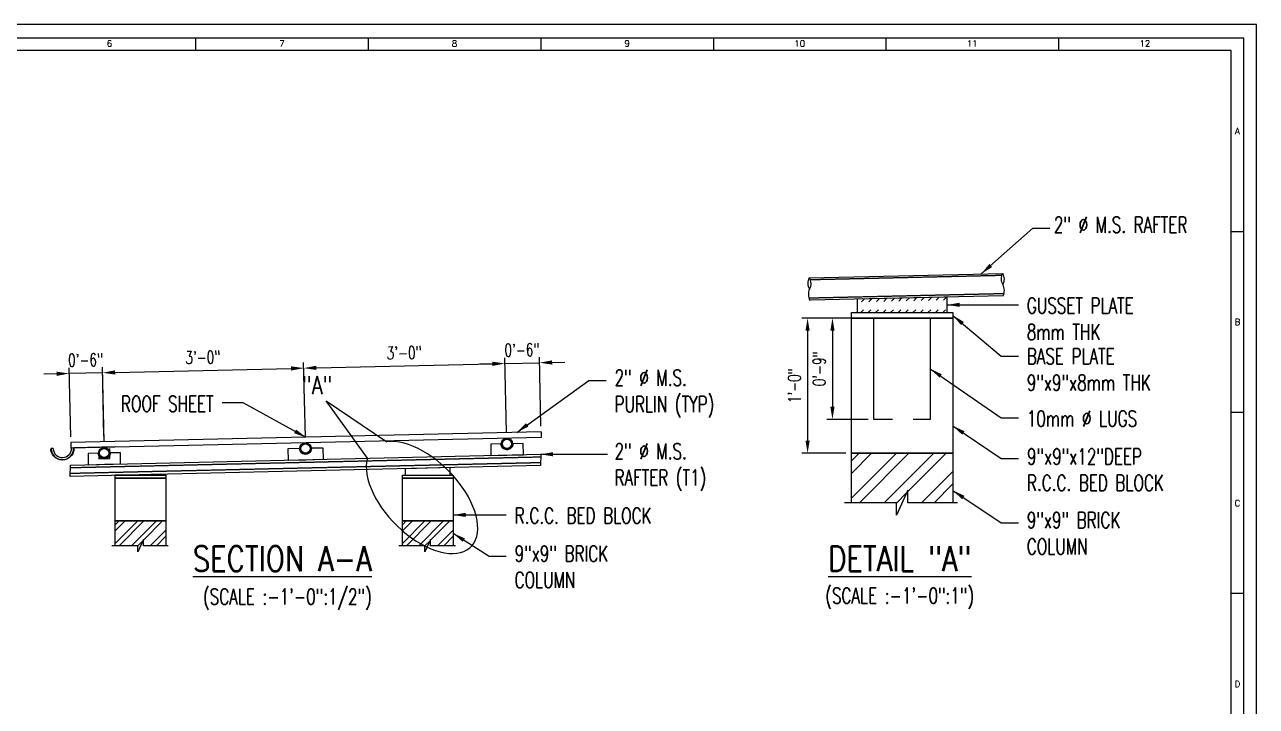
# Model space of a CAD drawing. Header units: inches. Extents: x 61991 to 161106, y 29687 to 64402.
# Drawn here: x 70246 to 71121, y 36612 to 37097 of the extents above; entities that cross this region are included whole.
import ezdxf
from ezdxf.enums import TextEntityAlignment as Align

# ---------------------------------------------------------------- set-up
doc = ezdxf.new("R2010")
doc.units = ezdxf.units.IN
doc.header["$MEASUREMENT"] = 0
doc.header["$PDMODE"] = 2
doc.linetypes.add('HIDDEN', pattern=[0.375, 0.25, -0.125])
for name, color, linetype in [('CLOUD', 7, 'Continuous'), ('hatch', 8, 'Continuous'), ('LINE CUT', 8, 'Continuous'), ('NO. SECTION', 1, 'Continuous'), ('PNA', 8, 'Continuous'), ('R.C.C. BEAM', 4, 'Continuous'), ('reinforcement', 6, 'Continuous'), ('STEEL PIPE', 2, 'Continuous'), ('STEEL PLATE CAP', 3, 'Continuous'), ('STEEL PLATE GUSSET', 2, 'Continuous'), ('TEXT NORMAL', 4, 'Continuous'), ('title', 6, 'Continuous'), ('txt', 4, 'Continuous'), ('WALL BRICK', 4, 'Continuous'), ('weld', 8, 'Continuous')]:
    doc.layers.add(name, color=color, linetype=linetype)
doc.styles.add('ROMANS', font='R.SHX', dxfattribs={"width": 0.7})
doc.dimstyles.new('DIM12(8)', dxfattribs={"dimscale": 0, "dimtxt": 9, "dimasz": 9, "dimexe": 4, "dimexo": 4, "dimgap": 4, "dimtad": 1, "dimdec": 0, "dimlfac": 0.125, "dimzin": 1, "dimdsep": 46, "dimlunit": 4, "dimtxsty": 'ROMANS', "dimcen": 0, "dimclrd": 5, "dimclre": 5, "dimclrt": 4, "dimadec": 0, "dimazin": 0, "dimtfac": 1, "dimtdec": 0, "dimtix": 1, "dimtmove": 2, "dimatfit": 3, "dimfxl": 0, "dimfrac": 1, "dimtzin": 0, "dimarcsym": 0})
doc.dimstyles.new('DIM24(4)', dxfattribs={"dimscale": 0, "dimtxt": 9, "dimasz": 9, "dimexe": 4, "dimexo": 4, "dimgap": 4, "dimtad": 1, "dimdec": 0, "dimlfac": 0.25, "dimzin": 1, "dimdsep": 46, "dimlunit": 4, "dimtxsty": 'ROMANS', "dimcen": 0, "dimclrd": 5, "dimclre": 5, "dimclrt": 4, "dimadec": 0, "dimazin": 0, "dimtfac": 1, "dimtdec": 0, "dimtix": 1, "dimtmove": 2, "dimatfit": 3, "dimfxl": 0, "dimfrac": 1, "dimtzin": 0, "dimarcsym": 0})

# ---------------------------------------------------------------- blocks, each defined once
blk = doc.blocks.new('A3')
at = {"flags": 128}
blk.add_lwpolyline([(0, 0), (38934, 0), (38934, 27529), (0, 27529)], close=True, dxfattribs=at)
at = {"layer": 'PNA'}
for p, q in [((19467, 27283), (19467, 27051)), ((22634, 27283), (22634, 27051)), ((25802, 27283), (25802, 27051)), ((28969, 27283), (28969, 27051)), ((32136, 27283), (32136, 27051)), ((35304, 27283), (35304, 27051)), ((38471, 23730), (38703, 23730)), ((38471, 20408), (38703, 20408)), ((38471, 17086), (38703, 17086))]:
    blk.add_line(p, q, dxfattribs=at)
at = {"layer": 'PNA', "color": 1}
for points in [[(463, 231), (38703, 231), (38703, 27283), (463, 27283)], [(926, 463), (38471, 463), (38471, 27051), (926, 27051)]]:
    blk.add_lwpolyline(points, close=True, dxfattribs=at)
at = {"layer": 'PNA', "style": 'ROMANS'}
for s, height, p in [('6', 116, (17884, 27182)), ('7', 116, (21051, 27182)), ('8', 116, (24218, 27182)), ('9', 116, (27386, 27182)), ('10', 115.7, (30553, 27182)), ('11', 115.7, (33720, 27182)), ('12', 115.7, (36888, 27182)), ('A', 116, (38587, 25575)), ('B', 116, (38587, 22068)), ('C', 116, (38587, 18738)), ('D', 116, (38587, 15416))]:
    blk.add_text(s, height=height, dxfattribs=at).set_placement(p, align=Align.MIDDLE)
blk = doc.blocks.new('*D275')
at = {"layer": 'Defpoints', "color": 0, "transparency": 16777216}
for p in [(70832.94, 36888.31), (70801.79, 36792.31), (70832.94, 36792.31)]:
    blk.add_point(p, dxfattribs=at)
at = {"layer": 'TEXT NORMAL', "color": 5, "lineweight": -2, "transparency": 16777216}
for p, q in [((70828.94, 36888.31), (70797.79, 36888.31)), ((70801.79, 36879.31), (70801.79, 36801.31)), ((70828.94, 36792.31), (70797.79, 36792.31))]:
    blk.add_line(p, q, dxfattribs=at)
at = {"layer": 'TEXT NORMAL', "color": 5, "transparency": 16777216}
for points in [[(70800.29, 36879.31), (70803.29, 36879.31), (70801.79, 36888.31)], [(70800.29, 36801.31), (70803.29, 36801.31), (70801.79, 36792.31)]]:
    blk.add_solid(points, dxfattribs=at)
at = {"layer": 'TEXT NORMAL', "color": 4, "transparency": 16777216, "insert": (70792.43, 36840.31), "char_height": 9, "attachment_point": 5, "rotation": 90, "style": 'ROMANS'}
blk.add_mtext('1\'-0"', dxfattribs=at)
blk = doc.blocks.new('*D278')
at = {"layer": 'Defpoints', "color": 0, "transparency": 16777216}
for p in [(70443.97, 36852.78), (70302.24, 36796.4), (70445.19, 36799.67)]:
    blk.add_point(p, dxfattribs=at)
at = {"layer": 'TEXT NORMAL', "color": 5, "lineweight": -2, "transparency": 16777216}
for p, q in [((70445.1, 36803.67), (70443.88, 36856.78)), ((70302.14, 36800.4), (70300.93, 36853.5)), ((70310.02, 36849.71), (70434.98, 36852.57))]:
    blk.add_line(p, q, dxfattribs=at)
at = {"layer": 'TEXT NORMAL', "color": 5, "transparency": 16777216}
for points in [[(70309.98, 36851.21), (70310.05, 36848.21), (70301.02, 36849.5)], [(70434.94, 36854.07), (70435.01, 36851.07), (70443.97, 36852.78)]]:
    blk.add_solid(points, dxfattribs=at)
at = {"layer": 'TEXT NORMAL', "color": 4, "transparency": 16777216, "insert": (70372.28, 36860.5), "char_height": 9, "attachment_point": 5, "rotation": 1.31293, "style": 'ROMANS'}
blk.add_mtext('3\'-0"', dxfattribs=at)
blk = doc.blocks.new('*D279')
at = {"layer": 'Defpoints', "color": 0, "transparency": 16777216}
for p in [(70586.93, 36856.06), (70445.19, 36799.67), (70588.15, 36802.95)]:
    blk.add_point(p, dxfattribs=at)
at = {"layer": 'TEXT NORMAL', "color": 5, "lineweight": -2, "transparency": 16777216}
for p, q in [((70445.1, 36803.67), (70443.88, 36856.78)), ((70588.06, 36806.95), (70586.84, 36860.05)), ((70452.97, 36852.99), (70577.93, 36855.85))]:
    blk.add_line(p, q, dxfattribs=at)
at = {"layer": 'TEXT NORMAL', "color": 5, "transparency": 16777216}
for points in [[(70577.9, 36857.35), (70577.97, 36854.35), (70586.93, 36856.06)], [(70452.94, 36854.48), (70453.01, 36851.49), (70443.97, 36852.78)]]:
    blk.add_solid(points, dxfattribs=at)
at = {"layer": 'TEXT NORMAL', "color": 4, "transparency": 16777216, "insert": (70515.24, 36863.77), "char_height": 9, "attachment_point": 5, "rotation": 1.31293, "style": 'ROMANS'}
blk.add_mtext('3\'-0"', dxfattribs=at)
blk = doc.blocks.new('*D280')
at = {"layer": 'Defpoints', "color": 0, "transparency": 16777216}
for p in [(70611.39, 36856.62), (70612.51, 36807.51), (70588.15, 36802.95)]:
    blk.add_point(p, dxfattribs=at)
at = {"layer": 'TEXT NORMAL', "color": 5, "lineweight": -2, "transparency": 16777216}
for p, q in [((70588.06, 36806.95), (70586.84, 36860.05)), ((70586.93, 36856.06), (70611.39, 36856.62)), ((70612.42, 36811.51), (70611.3, 36860.61)), ((70620.39, 36856.82), (70629.38, 36857.03)), ((70577.93, 36855.85), (70568.94, 36855.64))]:
    blk.add_line(p, q, dxfattribs=at)
at = {"layer": 'TEXT NORMAL', "color": 5, "transparency": 16777216}
for points in [[(70577.9, 36857.35), (70577.97, 36854.35), (70586.93, 36856.06)], [(70620.35, 36858.32), (70620.42, 36855.32), (70611.39, 36856.62)]]:
    blk.add_solid(points, dxfattribs=at)
at = {"layer": 'TEXT NORMAL', "color": 4, "transparency": 16777216, "insert": (70598.95, 36865.69), "char_height": 9, "attachment_point": 5, "rotation": 1.31293, "style": 'ROMANS'}
blk.add_mtext('0\'-6"', dxfattribs=at)
blk = doc.blocks.new('*D281')
at = {"layer": 'Defpoints', "color": 0, "transparency": 16777216}
for p in [(70277.39, 36848.96), (70278.51, 36799.85), (70302.14, 36800.4)]:
    blk.add_point(p, dxfattribs=at)
at = {"layer": 'TEXT NORMAL', "color": 5, "lineweight": -2, "transparency": 16777216}
for p, q in [((70268.39, 36848.76), (70259.39, 36848.55)), ((70278.42, 36803.85), (70277.29, 36852.96)), ((70301.02, 36849.5), (70277.39, 36848.96)), ((70302.05, 36804.39), (70300.93, 36853.5)), ((70310.02, 36849.71), (70319.02, 36849.91))]:
    blk.add_line(p, q, dxfattribs=at)
at = {"layer": 'TEXT NORMAL', "color": 5, "transparency": 16777216}
for points in [[(70268.35, 36850.26), (70268.42, 36847.26), (70277.39, 36848.96)], [(70309.98, 36851.21), (70310.05, 36848.21), (70301.02, 36849.5)]]:
    blk.add_solid(points, dxfattribs=at)
at = {"layer": 'TEXT NORMAL', "color": 4, "transparency": 16777216, "insert": (70288.99, 36858.59), "char_height": 9, "attachment_point": 5, "rotation": 1.31124, "style": 'ROMANS'}
blk.add_mtext('0\'-6"', dxfattribs=at)
blk = doc.blocks.new('*D282')
at = {"layer": 'Defpoints', "color": 0, "transparency": 16777216}
for p in [(70848.94, 36888.31), (70819.46, 36816.31), (70848.94, 36816.31)]:
    blk.add_point(p, dxfattribs=at)
at = {"layer": 'TEXT NORMAL', "color": 5, "lineweight": -2, "transparency": 16777216}
for p, q in [((70844.94, 36888.31), (70815.46, 36888.31)), ((70819.46, 36879.31), (70819.46, 36825.31)), ((70844.94, 36816.31), (70815.46, 36816.31))]:
    blk.add_line(p, q, dxfattribs=at)
at = {"layer": 'TEXT NORMAL', "color": 5, "transparency": 16777216}
for points in [[(70817.96, 36879.31), (70820.96, 36879.31), (70819.46, 36888.31)], [(70817.96, 36825.31), (70820.96, 36825.31), (70819.46, 36816.31)]]:
    blk.add_solid(points, dxfattribs=at)
at = {"layer": 'TEXT NORMAL', "color": 4, "transparency": 16777216, "insert": (70810.1, 36852.31), "char_height": 9, "attachment_point": 5, "rotation": 90, "style": 'ROMANS'}
blk.add_mtext('0\'-9"', dxfattribs=at)

msp = doc.modelspace()

# ---------------------------------------------------------------- hatches: boundary and pattern name
at = {"layer": 'hatch'}
h = msp.add_hatch(dxfattribs=at)
h.set_pattern_fill('ANSI32', color=256, scale=50, style=0)
h.set_pattern_definition([(45, (-81064.593, -32167.089), (-13.2582521, 13.2582521), []), (45, (-81055.755, -32167.089), (-13.2582521, 13.2582521), [])])
h.paths.add_polyline_path([(70904.93524, 36792.31361), (70832.93524, 36792.31361), (70832.93524, 36757.0945), (70864.87388, 36757.0945), (70864.87388, 36748.20358), (70872.9966, 36765.98542), (70872.9966, 36757.0945), (70904.93524, 36757.0945)])
h = msp.add_hatch(dxfattribs=at)
h.set_pattern_fill('ANSI32', color=256, scale=25, style=0)
h.set_pattern_definition([(45, (-5638.708, 2264.473), (-6.6291261, 6.6291261), []), (45, (-5634.289, 2264.473), (-6.6291261, 6.6291261), [])])
h.paths.add_polyline_path([(70346.05619, 36744.17371), (70310.05619, 36744.17371), (70310.05619, 36726.56416), (70326.02551, 36726.56416), (70326.02551, 36722.1187), (70330.08687, 36731.00962), (70330.08687, 36726.56416), (70346.05619, 36726.56416)])
h = msp.add_hatch(dxfattribs=at)
h.set_pattern_fill('ANSI32', color=256, scale=25, style=0)
h.set_pattern_definition([(45, (-5434.708, 2264.473), (-6.6291261, 6.6291261), []), (45, (-5430.289, 2264.473), (-6.6291261, 6.6291261), [])])
h.paths.add_polyline_path([(70550.05619, 36744.17371), (70514.05619, 36744.17371), (70514.05619, 36726.56416), (70530.02551, 36726.56416), (70530.02551, 36722.1187), (70534.08687, 36731.00962), (70534.08687, 36726.56416), (70550.05619, 36726.56416)])
at = {"layer": 'STEEL PIPE'}
h = msp.add_hatch(dxfattribs=at)
h.set_pattern_fill('DOTS', color=8, scale=5, style=0)
h.set_pattern_definition([(0, (52693.17392, 27670.36923), (0.15625, 0.3125), [0, -0.3125])])
h.paths.add_polyline_path([(70298.2354, 36792.39625, 1), (70306.2354, 36792.39625, 1)])
h.paths.add_polyline_path([(70305.4854, 36792.39625, -1), (70298.9854, 36792.39625, -1)], flags=16)
h = msp.add_hatch(dxfattribs=at)
h.set_pattern_fill('DOTS', color=8, scale=5, style=0)
h.set_pattern_definition([(0, (52836.13023, 27673.64563), (0.15625, 0.3125), [0, -0.3125])])
h.paths.add_polyline_path([(70441.19171, 36795.67265, 1), (70449.19171, 36795.67265, 1)])
h.paths.add_polyline_path([(70448.44171, 36795.67265, -1), (70441.94171, 36795.67265, -1)], flags=16)
h = msp.add_hatch(dxfattribs=at)
h.set_pattern_fill('DOTS', color=8, scale=5, style=0)
h.set_pattern_definition([(0, (52979.17813, 27676.92843), (0.15625, 0.3125), [0, -0.3125])])
h.paths.add_polyline_path([(70584.23961, 36798.95545, 1), (70592.23961, 36798.95545, 1)])
h.paths.add_polyline_path([(70591.48961, 36798.95545, -1), (70584.98961, 36798.95545, -1)], flags=16)
at = {"layer": 'weld'}
h = msp.add_hatch(dxfattribs=at)
h.set_pattern_fill('ANSI31', color=256, scale=30, style=0)
h.set_pattern_definition([(226.3138, (70940.818, 36902.1443), (2.71175, -2.59016), [])])
h.paths.add_polyline_path([(70836.93524, 36899.76186), (70900.93524, 36901.22963), (70900.93524, 36903.23016), (70836.93524, 36901.76239)])
h = msp.add_hatch(dxfattribs=at)
h.set_pattern_fill('ANSI31', color=256, scale=30, style=0)
h.set_pattern_definition([(45, (459.022, 2478.8055), (-2.65165043, 2.65165043), [])])
h.paths.add_polyline_path([(70900.93524, 36894.31361), (70836.93524, 36894.31361), (70836.93524, 36892.31361), (70900.93524, 36892.31361)])

# ---------------------------------------------------------------- linework, layer by layer
at = {"layer": 'CLOUD'}
msp.add_lwpolyline([(70489.13736, 36788.68285), (70459.8673, 36829.64712), (70502.96585, 36800.44358)], dxfattribs=at)
msp.add_ellipse((70527.94574, 36760.81686), major_axis=(-34.69179, 35.13776), ratio=0.54170841, start_param=0.305235257, end_param=5.897407656, dxfattribs=at)
at = {"layer": 'hatch'}
for p, q in [((70612.5147, 36807.51427), (70278.51049, 36799.85424)), ((70612.5147, 36807.51427), (70612.5147, 36803.51322)), ((70612.5147, 36803.51322), (70278.51049, 36795.85319)), ((70278.51049, 36799.85424), (70278.51049, 36795.85319))]:
    msp.add_line(p, q, dxfattribs=at)
at = {"layer": 'hatch', "color": 5}
msp.add_line((70266.01378, 36795.56659), (70264.51417, 36795.5322), dxfattribs=at)
for radius in [8, 6.5]:
    msp.add_arc((70272.51207, 36795.71562), radius, 181.31378717, 1.31378717, dxfattribs=at)
at = {"layer": 'LINE CUT'}
for points in [[(70908.16226, 36757.0945), (70872.9966, 36757.0945), (70872.9966, 36765.98542), (70864.87388, 36748.20358), (70864.87388, 36757.0945), (70827.96038, 36757.0945)], [(70347.6697, 36726.56416), (70330.08687, 36726.56416), (70330.08687, 36731.00962), (70326.02551, 36722.1187), (70326.02551, 36726.56416), (70307.56876, 36726.56416)], [(70551.6697, 36726.56416), (70534.08687, 36726.56416), (70534.08687, 36731.00962), (70530.02551, 36722.1187), (70530.02551, 36726.56416), (70511.56876, 36726.56416)]]:
    msp.add_lwpolyline(points, dxfattribs=at)
for centre, radius, start, end in [((70946.4683, 36916.27757), 7.20421, 147.58716656, 215.0404078), ((70933.77897, 36915.98655), 7.80402, 330.47951961, 32.14805474), ((70809.79187, 36913.14304), 7.80402, 150.4795196, 212.14805474), ((70811.67815, 36905.16444), 9.31569, 155.75079771, 206.87677663), ((70797.10255, 36912.85202), 7.20421, 327.58716655, 35.04040779), ((70932.26045, 36907.92986), 9.31569, 335.75079772, 26.87677664)]:
    msp.add_arc(centre, radius, start, end, dxfattribs=at)
at = {"layer": 'R.C.C. BEAM'}
for points in [[(70904.93524, 36792.31361), (70832.93524, 36792.31361), (70832.93524, 36888.31361), (70904.93524, 36888.31361)], [(70346.05619, 36744.17371), (70310.05619, 36744.17371), (70310.05619, 36774.57371), (70346.05619, 36774.57371)], [(70550.05619, 36744.17371), (70514.05619, 36744.17371), (70514.05619, 36774.57371), (70550.05619, 36774.57371)]]:
    msp.add_lwpolyline(points, close=True, dxfattribs=at)
at = {"layer": 'reinforcement'}
for points in [[(70862.09744, 36816.31361), (70848.93524, 36816.31361), (70848.93524, 36888.31361), (70888.93524, 36888.31361), (70888.93524, 36816.31361), (70876.6863, 36816.31361)], [(70298.23646, 36792.30453), (70298.32817, 36788.30559), (70306.32606, 36788.48901), (70306.16451, 36795.53331)]]:
    msp.add_lwpolyline(points, dxfattribs=at)
msp.add_lwpolyline([(70310.13586, 36796.82855), (70310.13586, 36796.82855), (70280.75038, 36796.15463, -1.015269825), (70264.26424, 36795.52647)], format="xyb", dxfattribs=at)
at = {"layer": 'STEEL PIPE', "color": 8, "linetype": 'HIDDEN'}
for p, q in [((70939.65623, 36918.622), (70803.79998, 36915.50628)), ((70941.29441, 36905.65615), (70802.75793, 36902.47896)), ((70612.23961, 36789.50554), (70278.2354, 36781.84551)), ((70612.05619, 36785.50028), (70278.05198, 36777.84025))]:
    msp.add_line(p, q, dxfattribs=at)
at = {"layer": 'STEEL PIPE'}
for points in [[(70803.00098, 36916.98835), (70940.38645, 36920.13914)], [(70940.77207, 36904.14377), (70803.34905, 36900.99212)], [(70327.05619, 36776.96359), (70278.05198, 36775.83973), (70278.2354, 36783.84604), (70612.23961, 36791.50607), (70612.05619, 36783.49976), (70327.05619, 36776.96359)], [(70342.05619, 36777.3076), (70329.05619, 36777.00946)]]:
    msp.add_lwpolyline(points, dxfattribs=at)
for centre in [(70302.2354, 36792.39625), (70445.19171, 36795.67265), (70445.19171, 36795.67265), (70588.23961, 36798.95545)]:
    msp.add_circle(centre, 4, dxfattribs=at)
at = {"layer": 'STEEL PIPE', "color": 8}
for centre in [(70302.2354, 36792.39625), (70445.19171, 36795.67265), (70445.19171, 36795.67265), (70588.23961, 36798.95545)]:
    msp.add_circle(centre, 3.25, dxfattribs=at)
at = {"layer": 'STEEL PLATE CAP', "color": 1}
msp.add_lwpolyline([(70832.93524, 36888.31361), (70832.93524, 36892.31361), (70904.93524, 36892.31361), (70904.93524, 36888.31361), (70832.93524, 36888.31361)], dxfattribs=at)
at = {"layer": 'STEEL PLATE CAP'}
for points in [[(70310.05619, 36774.57371), (70310.05619, 36776.57371), (70346.05619, 36776.57371), (70346.05619, 36774.57371), (70310.05619, 36774.57371)], [(70514.05619, 36774.57371), (70514.05619, 36776.57371), (70550.05619, 36776.57371), (70550.05619, 36774.57371), (70514.05619, 36774.57371)]]:
    msp.add_lwpolyline(points, dxfattribs=at)
at = {"layer": 'STEEL PLATE GUSSET', "color": 3}
msp.add_lwpolyline([(70836.93524, 36892.31361), (70900.93524, 36892.31361), (70900.93524, 36903.23016), (70836.93524, 36901.76239), (70836.93524, 36892.31361)], dxfattribs=at)
at = {"layer": 'STEEL PLATE GUSSET'}
for points in [[(70449.44055, 36795.7723, -1.000048677), (70440.94278, 36795.57741), (70432.69495, 36795.38826), (70432.87837, 36787.39036), (70445.37509, 36787.67696), (70457.8718, 36787.96356), (70457.68838, 36795.96146)], [(70592.48844, 36799.0551, -1.000048677), (70583.99068, 36798.86021), (70576.74258, 36798.69398), (70576.92601, 36790.69608), (70588.42298, 36790.95976), (70599.91996, 36791.22343), (70599.73654, 36799.22132)], [(70306.48424, 36792.4959, -1.000048677), (70297.98647, 36792.30101), (70290.73838, 36792.13478), (70290.9218, 36784.13688), (70302.41878, 36784.40055), (70313.91575, 36784.66423), (70313.73233, 36792.66212)]]:
    msp.add_lwpolyline(points, format="xyb", close=True, dxfattribs=at)
for points in [[(70516.05619, 36776.57371), (70548.05619, 36776.57371), (70548.05619, 36782.03199), (70516.05619, 36781.2981), (70516.05619, 36776.57371)], [(70344.05619, 36776.57371), (70310.05619, 36776.57371), (70310.05619, 36776.57371), (70344.05619, 36777.35346), (70344.05619, 36776.57371)]]:
    msp.add_lwpolyline(points, dxfattribs=at)
at = {"layer": 'WALL BRICK', "color": 5}
for points in [[(70832.93524, 36757.0945), (70832.93524, 36792.31361), (70904.93524, 36792.31361), (70904.93524, 36757.0945)], [(70310.05619, 36726.56416), (70310.05619, 36744.17371), (70346.05619, 36744.17371), (70346.05619, 36726.56416)], [(70514.05619, 36726.56416), (70514.05619, 36744.17371), (70550.05619, 36744.17371), (70550.05619, 36726.56416)]]:
    msp.add_lwpolyline(points, dxfattribs=at)

# ---------------------------------------------------------------- block references
at = {"xscale": 0.03869891517388169, "yscale": 0.03869891517388169, "zscale": 0.03869891517388169}
msp.add_blockref('A3', (69613.83868, 36031.64693), dxfattribs=at)

# ---------------------------------------------------------------- texts
at = {"layer": 'NO. SECTION', "style": 'ROMANS', "width": 0.8}
msp.add_text('"A"', height=12.599968, dxfattribs=at).set_placement((70453.52021, 36840.65418), align=Align.MIDDLE)
at = {"layer": 'TEXT NORMAL', "char_height": 9, "style": 'ROMANS'}
for s, insert, width, attachment_point in [('{\\H1.25x;2" %%C M.S. RAFTER}', (70976.73899, 36960.29985), 134.847675, 1), ('{\\H1.25x;GUSSET PLATE  8mm THK}', (70957.54002, 36902.84684), 119.1187398, 1), ('{\\H1.25x;BASE PLATE 9"x9"x8mm THK}', (70957.54002, 36866.81601), 119.1187398, 1), ('{\\H1.25x;2" %%C M.S. PURLIN (TYP)}', (70664.72154, 36851.53347), 87.2381508, 1), ('{\\H1.25x;ROOF SHEET}', (70380.01496, 36833.03026), 87.2381508, 3), ('{\\H1.25x;10mm %%C LUGS}', (70957.54002, 36822.53286), 119.1187398, 1), ('{\\H1.25x;2" %%C M.S. RAFTER (T1)}', (70664.72154, 36799.3117), 87.2381508, 1), ('{\\H1.25x;9"x9"x12"DEEP R.C.C. BED BLOCK}', (70957.66571, 36795.57911), 114.6959755, 1), ('{\\H1.25x;R.C.C. BED BLOCK}', (70593.81157, 36753.53003), 138.2198335, 1), ('{\\H1.25x;9"x9" BRICK COLUMN}', (70957.54002, 36750.34273), 87.2381508, 1), ('{\\H1.25x;9"x9" BRICK COLUMN}', (70593.72769, 36726.56986), 87.2381508, 1)]:
    msp.add_mtext(s, dxfattribs=dict(at, insert=insert, width=width, attachment_point=attachment_point))
at = {"layer": 'title', "style": 'ROMANS', "width": 0.8}
for s, p in [('%%USECTION A-A', (70428.70859, 36717.33156)), ('%%UDETAIL "A"', (70867.25535, 36717.33156))]:
    msp.add_text(s, height=18, dxfattribs=at).set_placement(p, align=Align.MIDDLE_CENTER)
at = {"layer": 'txt', "char_height": 9, "attachment_point": 5, "style": 'ROMANS'}
for s, insert in [('{\\H1.25x;(SCALE :-1\'-0":1/2")}', (70432.38171, 36688.46775)), ('{\\H1.25x;(SCALE :-1\'-0":1")}', (70867.25535, 36689.15798))]:
    msp.add_mtext(s, dxfattribs=dict(at, insert=insert))

# ---------------------------------------------------------------- dimensions: what is measured, and where the dimension line sits
at = {"layer": 'TEXT NORMAL'}
for base, p1, p2, angle, dimstyle, picture, middle in [((70801.79026, 36792.31361), (70832.93524, 36888.31361), (70832.93524, 36792.31361), 90, 'DIM12(8)', '*D275', (70792.43312, 36840.31361)), ((70819.45927, 36816.31361), (70848.93524, 36888.31361), (70848.93524, 36816.31361), 90, 'DIM12(8)', '*D282', (70810.10213, 36852.31361)), ((70586.93089, 36856.05522), (70445.19171, 36799.67265), (70588.1479, 36802.9544), 181.31292787, 'DIM24(4)', '*D279', (70515.23833, 36863.7717)), ((70611.38934, 36856.61578), (70588.1479, 36802.9544), (70612.5147, 36807.51427), 181.31292787, 'DIM24(4)', '*D280', (70598.94572, 36865.69019))]:
    dim = msp.add_linear_dim(base=base, p1=p1, p2=p2, angle=angle, dimstyle=dimstyle, override={"dimscale": 1}, dxfattribs=at)
    dim.commit()
    dim.dimension.update_dxf_attribs({"geometry": picture, "text_midpoint": middle})
for p1, p2, distance, picture, middle in [((70302.2354, 36796.39625), (70445.19171, 36799.67265), 53.12011, '*D278', (70372.28202, 36860.4953)), ((70302.14375, 36800.3952), (70278.51049, 36799.85424), -49.12011, '*D281', (70288.98896, 36858.58666))]:
    dim = msp.add_aligned_dim(p1=p1, p2=p2, distance=distance, dimstyle='DIM24(4)', override={"dimscale": 1}, dxfattribs=at)
    dim.commit()
    dim.dimension.update_dxf_attribs({"geometry": picture, "text_midpoint": middle})

# ---------------------------------------------------------------- leaders
for points in [[(70904.93524, 36890.31361), (70939.3735, 36861.17922), (70951.53874, 36861.17922)], [(70888.93524, 36852.31361), (70939.3735, 36817.4579), (70951.53874, 36817.4579)], [(70595.39765, 36807.12171), (70646.55502, 36843.95298), (70658.72026, 36843.95298)], [(70445.70533, 36803.47649), (70400.95016, 36828.17728), (70386.01624, 36828.17728)], [(70904.93524, 36811.70323), (70939.3735, 36788.65115), (70951.53874, 36788.65115)], [(70612.05619, 36791.50186), (70647.56116, 36791.7312), (70659.72641, 36791.7312)], [(70904.93524, 36765.81431), (70939.3735, 36742.76223), (70951.53874, 36742.76223)], [(70550.05619, 36748.4377), (70575.56116, 36748.4377), (70587.72641, 36748.4377)], [(70550.05619, 36735.36893), (70575.56116, 36718.98936), (70587.72641, 36718.98936)]]:
    msp.add_leader(points, dimstyle='DIM12(8)', override={"dimscale": 1, "dimtad": 0})
for points in [[(70925.14442, 36919.78958), (70961.7145, 36952.20622), (70973.87974, 36952.20622)], [(70900.93524, 36897.77188), (70939.3735, 36897.77188), (70951.53874, 36897.77188)]]:
    msp.add_leader(points, dimstyle='DIM12(8)', override={"dimscale": 1, "dimtad": 0}, dxfattribs=at)

doc.saveas('drawing.dxf')
